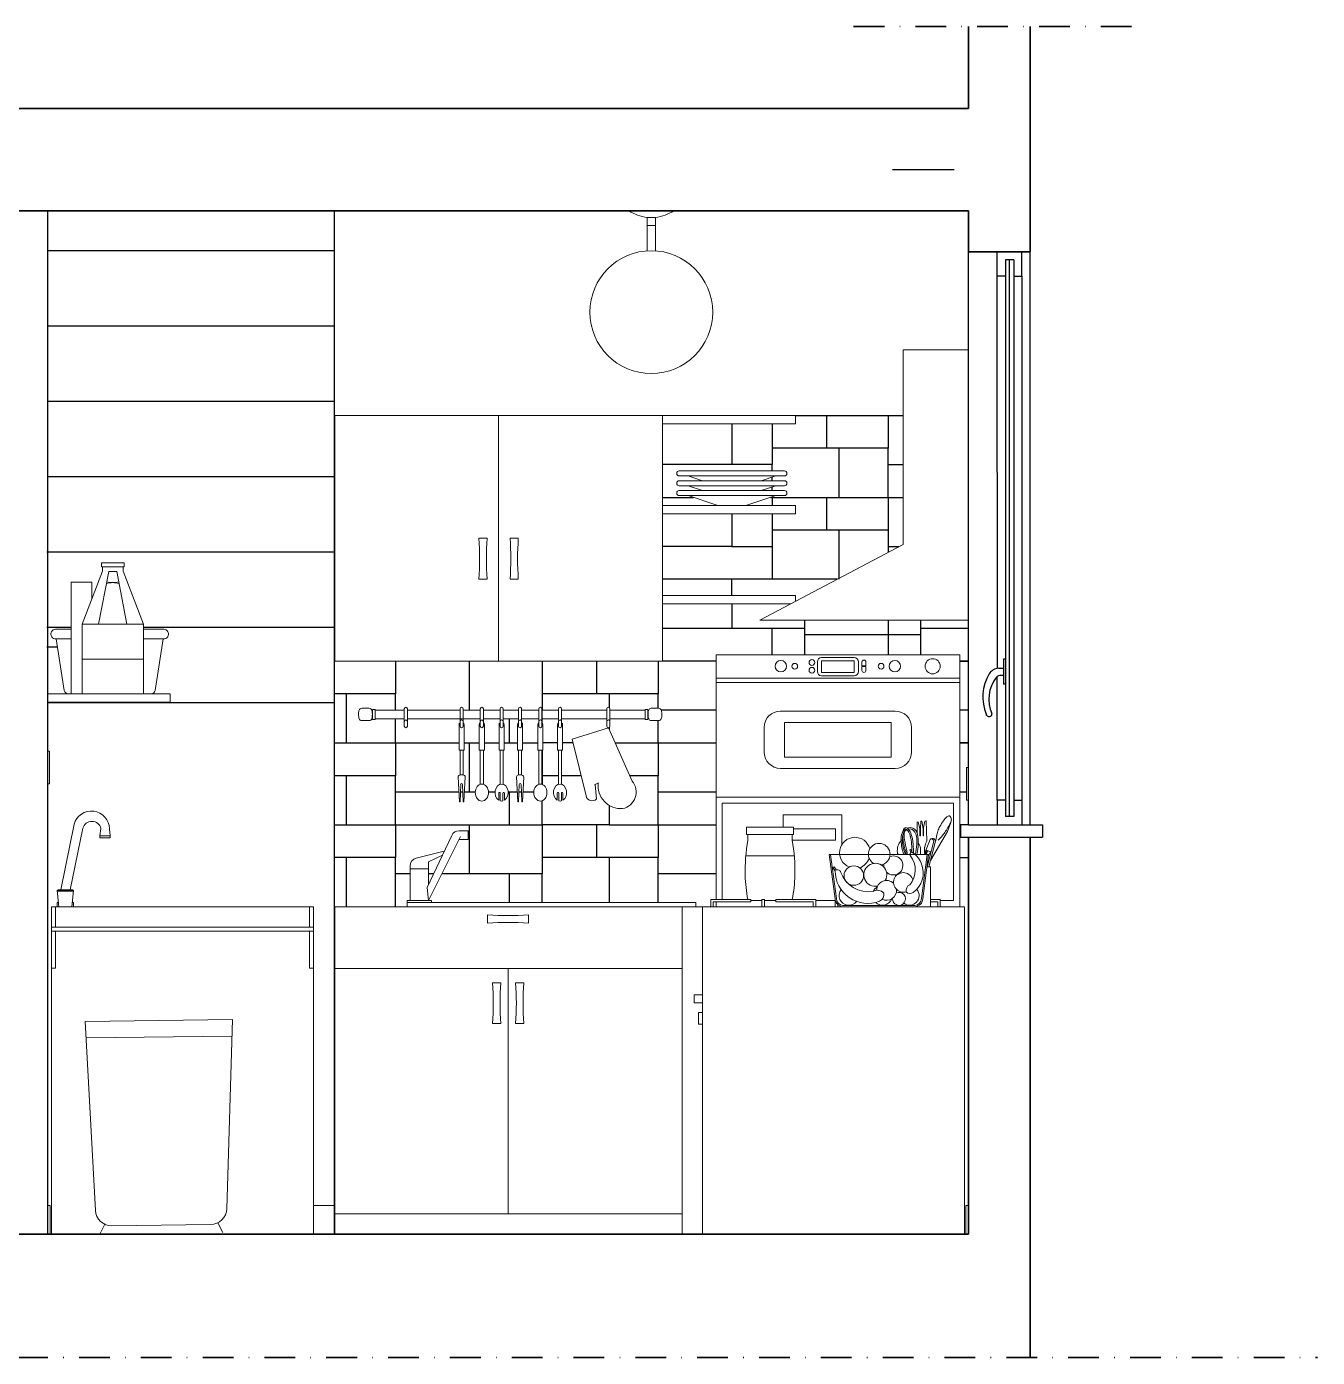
# Model space of a CAD drawing. Header units: millimetres. Extents: x -595 to 1676, y 24 to 912.
# Drawn here: x 580.5 to 895.7, y 587.3 to 912.4 of the extents above; entities that cross this region are included whole.
import ezdxf

# ---------------------------------------------------------------- set-up
doc = ezdxf.new("R2010")
doc.units = ezdxf.units.MM
doc.linetypes.add('DASHDOT', pattern=[1, 0.5, -0.25, 0, -0.25])
for name, color, linetype, lineweight in [('A-FLOR-LEVL', 3, 'Continuous', 35), ('A-FLOR-STRS', 1, 'Continuous', 25), ('A-FURN', 2, 'Continuous', 18), ('A-GLAZ-FULL', 4, 'Continuous', 25), ('A-WALL-FULL-EXT', 3, 'Continuous', 35), ('A-WALL-FULL-EXTR', 3, 'Continuous', 35), ('A-WALL-FULL-INTR', 1, 'Continuous', 25)]:
    doc.layers.add(name, color=color, linetype=linetype, lineweight=lineweight)
doc.layers.add('A-TEXT', color=6, linetype='Continuous')
doc.layers.add('QUOTE', color=5, linetype='Continuous')

msp = doc.modelspace()

# ---------------------------------------------------------------- linework, layer by layer
at = {"layer": 'A-FLOR-LEVL'}
for p, q in [((240.55, 892.42), (810.55, 892.42)), ((825.55, 892.42), (825.55, 857.42)), ((505.55, 867.42), (655.55, 867.42)), ((655.55, 867.42), (810.55, 867.42)), ((240.55, 617.42), (810.55, 617.42)), ((825.55, 612.42), (825.55, 587.32))]:
    msp.add_line(p, q, dxfattribs=at)
at = {"layer": 'A-FLOR-LEVL', "linetype": 'DASHDOT', "ltscale": 15}
msp.add_line((155.37, 587.32), (895.73, 587.32), dxfattribs=at)
at = {"layer": 'A-FLOR-STRS'}
for p, q in [((655.55, 857.62), (585.5, 857.62)), ((817.55, 851.42), (817.55, 857.42)), ((821.55, 855.42), (819.55, 855.42)), ((819.55, 855.42), (819.55, 851.42)), ((821.55, 855.42), (821.55, 851.42)), ((823.55, 851.42), (823.55, 857.42)), ((825.55, 717.42), (825.55, 857.42)), ((819.55, 851.42), (817.55, 851.42)), ((821.55, 851.42), (823.55, 851.42)), ((655.55, 839.22), (585.5, 839.22)), ((655.55, 820.82), (585.5, 820.82)), ((655.55, 802.42), (585.5, 802.42)), ((655.55, 784.02), (585.39, 784.02)), ((591.37, 765.62), (585.44, 765.62)), ((655.55, 765.62), (609.02, 765.62)), ((588.02, 760.82), (585.44, 760.82)), ((655.55, 747.22), (585.5, 747.22)), ((819.55, 723.42), (817.55, 723.42)), ((817.55, 723.42), (817.55, 717.42)), ((819.55, 723.42), (819.55, 719.42)), ((821.55, 723.42), (823.55, 723.42)), ((821.55, 723.42), (821.55, 719.42)), ((823.55, 723.42), (823.55, 717.42)), ((821.55, 719.42), (819.55, 719.42)), ((810.55, 717.42), (808.55, 717.42)), ((808.55, 717.42), (808.55, 714.42)), ((810.55, 717.42), (828.55, 717.42)), ((828.55, 717.42), (828.55, 714.42)), ((808.55, 714.42), (828.55, 714.42))]:
    msp.add_line(p, q, dxfattribs=at)
msp.add_lwpolyline([(810.55, 717.42), (810.55, 857.42)], dxfattribs=at)
at = {"layer": 'A-FURN'}
for p, q in [((732.05, 865.82), (732.05, 857.64)), ((732.05, 865.82), (734.05, 865.82)), ((734.05, 857.64), (734.05, 865.82)), ((732.05, 863.82), (734.05, 863.82)), ((810.55, 833.42), (794.53, 833.42)), ((794.53, 785.94), (794.53, 833.42)), ((655.75, 817.42), (655.75, 757.42)), ((655.75, 817.42), (735.75, 817.42)), ((695.75, 817.42), (695.75, 757.42)), ((735.75, 757.42), (735.75, 817.42)), ((735.75, 817.42), (768.23, 817.42)), ((768.23, 817.42), (768.23, 815.42)), ((735.75, 815.42), (768.23, 815.42)), ((765.57, 803.9), (739.86, 803.9)), ((762.56, 804.37), (762.56, 805.42)), ((739.86, 802.67), (765.57, 802.67)), ((765.57, 801.49), (739.86, 801.49)), ((739.86, 800.26), (765.57, 800.26)), ((765.57, 799.08), (739.86, 799.08)), ((739.86, 797.85), (765.57, 797.85)), ((735.75, 795.42), (768.23, 795.42)), ((735.75, 793.42), (768.23, 793.42)), ((768.23, 795.42), (768.23, 793.42)), ((690.94, 787.42), (692.94, 787.42)), ((700.56, 787.42), (698.56, 787.42)), ((759.55, 767.42), (794.53, 785.94)), ((598.72, 780.42), (598.72, 781.42)), ((598.72, 781.42), (604.02, 781.42)), ((599.02, 780.42), (598.72, 780.42)), ((599.02, 779.42), (599.02, 780.42)), ((599.02, 780.42), (604.02, 780.42)), ((604.02, 781.42), (604.32, 781.42)), ((604.02, 780.42), (604.02, 779.42)), ((604.32, 780.42), (604.02, 780.42)), ((604.32, 781.42), (604.32, 780.42)), ((594.02, 766.44), (599.02, 779.42)), ((600.52, 779.3), (598.06, 766.44)), ((602.52, 779.3), (600.52, 779.3)), ((602.52, 779.3), (604.97, 766.44)), ((609.02, 766.44), (604.02, 779.42)), ((692.94, 777.42), (690.94, 777.42)), ((698.56, 777.42), (700.56, 777.42)), ((591.37, 749.42), (591.37, 776.72)), ((591.37, 776.72), (596.37, 776.72)), ((596.37, 776.72), (596.37, 772.56)), ((768.23, 773.42), (735.75, 773.42)), ((735.75, 771.42), (767.1, 771.42)), ((768.23, 773.42), (768.23, 772.01)), ((810.55, 767.42), (759.55, 767.42)), ((587.55, 765.19), (591.37, 765.19)), ((594.02, 749.42), (594.02, 766.44)), ((594.02, 766.44), (609.02, 766.44)), ((609.02, 766.44), (609.02, 749.42)), ((609.02, 765.19), (613.96, 765.19)), ((587.7, 762.86), (589.67, 750.26)), ((587.7, 762.86), (591.37, 762.86)), ((609.02, 762.86), (613.81, 762.86)), ((613.81, 762.86), (611.84, 750.26)), ((594.02, 757.93), (609.02, 757.93)), ((808.36, 758.91), (748.86, 758.91)), ((748.86, 758.91), (748.86, 724.21)), ((782.61, 758.27), (774.61, 758.27)), ((808.36, 724.21), (808.36, 758.91)), ((655.75, 757.42), (735.75, 757.42)), ((773.61, 757.27), (773.61, 754.85)), ((774.61, 757.46), (782.61, 757.46)), ((774.61, 757.46), (774.61, 754.66)), ((774.61, 754.66), (782.61, 754.66)), ((782.61, 757.46), (782.61, 754.66)), ((783.61, 757.27), (783.61, 754.85)), ((784.47, 757.17), (784.47, 756.26)), ((784.47, 756.26), (785.47, 756.26)), ((784.47, 756.06), (784.47, 755.15)), ((784.47, 756.06), (785.47, 756.06)), ((785.47, 757.17), (785.47, 756.26)), ((785.47, 756.06), (785.47, 755.15)), ((748.86, 753.21), (808.36, 753.21)), ((748.86, 752.21), (808.36, 752.21)), ((782.61, 753.85), (774.61, 753.85)), ((615.55, 749.42), (585.55, 749.42)), ((585.55, 749.42), (585.55, 747.42)), ((615.55, 749.42), (615.55, 747.42)), ((585.55, 747.42), (615.55, 747.42)), ((662.31, 745.88), (664.15, 745.88)), ((664.78, 745.42), (664.97, 745.42)), ((672.69, 745.42), (665.61, 745.42)), ((672.69, 745.76), (672.69, 741.51)), ((673.46, 745.76), (673.46, 741.51)), ((686.33, 745.42), (673.46, 745.42)), ((686.33, 745.76), (686.33, 741.51)), ((687.1, 745.76), (687.1, 741.51)), ((691.28, 745.42), (687.1, 745.42)), ((691.28, 745.42), (687.1, 745.42)), ((687.73, 745.42), (687.1, 745.42)), ((691.28, 745.76), (691.28, 741.51)), ((692.05, 745.76), (692.05, 741.51)), ((696.09, 745.42), (692.05, 745.42)), ((696.09, 745.76), (696.09, 741.51)), ((696.86, 745.76), (696.86, 741.51)), ((700.61, 745.42), (696.86, 745.42)), ((700.61, 745.76), (700.61, 741.51)), ((701.38, 745.76), (701.38, 741.51)), ((705.56, 745.42), (701.38, 745.42)), ((705.56, 745.76), (705.56, 741.51)), ((706.33, 745.76), (706.33, 741.51)), ((710.37, 745.42), (706.33, 745.42)), ((710.37, 745.42), (708.2, 745.42)), ((710.37, 745.76), (710.37, 741.51)), ((711.14, 745.76), (711.14, 741.51)), ((722.18, 745.42), (711.14, 745.42)), ((722.18, 745.76), (722.18, 741.51)), ((722.94, 745.76), (722.94, 741.51)), ((731.56, 745.42), (722.94, 745.42)), ((732.2, 745.42), (732.39, 745.42)), ((732.39, 745.42), (732.2, 745.42)), ((734.86, 745.88), (733.02, 745.88)), ((792.61, 745.21), (764.61, 745.21)), ((662.31, 742.89), (664.15, 742.89)), ((664.78, 743.35), (664.97, 743.35)), ((672.64, 743.35), (665.61, 743.35)), ((687.73, 743.35), (673.46, 743.35)), ((687.73, 743.35), (679.93, 743.35)), ((686.09, 741.87), (686.09, 735.63)), ((691.28, 743.35), (687.1, 743.35)), ((691.28, 743.35), (687.1, 743.35)), ((687.34, 741.87), (687.34, 735.63)), ((691.04, 741.87), (691.04, 735.63)), ((696.09, 743.35), (692.05, 743.35)), ((692.29, 741.87), (692.29, 735.63)), ((695.85, 741.87), (695.85, 735.63)), ((700.61, 743.35), (696.86, 743.35)), ((697.1, 741.87), (697.1, 735.63)), ((700.37, 741.87), (700.37, 735.63)), ((705.56, 743.35), (701.38, 743.35)), ((701.62, 741.87), (701.62, 735.63)), ((705.32, 741.87), (705.32, 735.63)), ((710.37, 743.35), (706.33, 743.35)), ((706.57, 741.87), (706.57, 735.63)), ((710.37, 743.35), (708.2, 743.35)), ((710.14, 741.87), (710.14, 735.63)), ((722.18, 743.35), (711.14, 743.35)), ((711.38, 741.87), (711.38, 735.63)), ((731.56, 743.35), (722.94, 743.35)), ((732.2, 743.35), (732.39, 743.35)), ((732.39, 743.35), (732.2, 743.35)), ((734.86, 742.89), (733.02, 742.89)), ((765.61, 742.42), (765.61, 733.99)), ((765.61, 742.42), (791.61, 742.42)), ((791.61, 742.42), (791.61, 733.99)), ((722.56, 741.13), (713.73, 738.34)), ((713.73, 738.34), (717.13, 724.48)), ((728.37, 728.09), (722.56, 741.13)), ((760.61, 735.21), (760.61, 741.21)), ((796.61, 741.21), (796.61, 735.21)), ((585.55, 735.42), (586.05, 735.42)), ((586.05, 735.42), (586.05, 727.42)), ((687.34, 735.63), (686.09, 735.63)), ((686.33, 735.63), (686.33, 729.6)), ((687.1, 735.63), (687.1, 729.6)), ((692.29, 735.63), (691.04, 735.63)), ((691.28, 735.63), (691.28, 727.32)), ((692.05, 735.63), (692.05, 727.32)), ((697.1, 735.63), (695.85, 735.63)), ((696.09, 735.63), (696.09, 727.32)), ((696.86, 735.63), (696.86, 727.32)), ((701.62, 735.63), (700.37, 735.63)), ((700.61, 735.63), (700.61, 729.6)), ((701.38, 735.63), (701.38, 729.6)), ((706.57, 735.63), (705.32, 735.63)), ((705.56, 735.63), (705.56, 727.32)), ((706.33, 735.63), (706.33, 727.32)), ((711.38, 735.63), (710.14, 735.63)), ((710.37, 735.63), (710.37, 727.32)), ((711.14, 735.63), (711.14, 727.32)), ((765.61, 733.99), (791.61, 733.99)), ((685.84, 729.14), (686.16, 723)), ((687.59, 729.14), (687.27, 723)), ((700.12, 729.14), (700.44, 723)), ((701.87, 729.14), (701.56, 723)), ((792.61, 731.21), (764.61, 731.21)), ((810.05, 723.42), (810.05, 731.42)), ((810.05, 731.42), (810.55, 731.42)), ((585.55, 727.42), (586.05, 727.42)), ((686.49, 727.29), (686.32, 723)), ((686.94, 727.29), (687.11, 723)), ((695.79, 725.16), (695.79, 723.42)), ((696.15, 725.16), (696.15, 723.27)), ((696.8, 725.16), (696.8, 723.27)), ((697.16, 725.16), (697.16, 723.42)), ((700.77, 727.29), (700.6, 723)), ((701.23, 727.29), (701.39, 723)), ((710.07, 725.16), (710.07, 723.42)), ((710.44, 725.16), (710.44, 723.27)), ((711.08, 725.16), (711.08, 723.27)), ((711.44, 725.16), (711.44, 723.42)), ((720.14, 727.72), (719.16, 727.19)), ((719.31, 727.27), (719.62, 723.72)), ((686.16, 723), (686.32, 723)), ((687.27, 723), (687.11, 723)), ((700.44, 723), (700.6, 723)), ((701.56, 723), (701.39, 723)), ((748.86, 699.21), (748.86, 724.21)), ((748.86, 724.21), (808.36, 724.21)), ((750.36, 699.21), (750.36, 722.71)), ((750.36, 722.71), (806.86, 722.71)), ((806.86, 722.71), (806.86, 698.92)), ((808.36, 724.21), (808.36, 697.42)), ((810.05, 723.42), (810.55, 723.42)), ((765.28, 716.88), (765.28, 719.88)), ((765.28, 719.88), (779.57, 719.88)), ((779.57, 719.88), (779.57, 712.58)), ((588.84, 701.56), (592.05, 717.55)), ((594.2, 716.61), (591.13, 701.56)), ((598.63, 716.55), (598.35, 714.72)), ((600.68, 716.41), (600.88, 714.72)), ((688.18, 715.98), (686.1, 715.98)), ((688.28, 713.86), (688.28, 715.88)), ((756.3, 716.88), (767.8, 716.88)), ((756.3, 715.09), (756.3, 716.88)), ((767.8, 716.88), (767.8, 715.09)), ((778.04, 716.44), (767.8, 716.44)), ((778.04, 716.44), (778.04, 713.68)), ((797.94, 718.17), (797.94, 715.45)), ((798.64, 716.46), (798.22, 718.17)), ((798.64, 714.72), (798.64, 716.46)), ((798.9, 718.32), (798.79, 716.41)), ((798.79, 716.41), (798.79, 714.72)), ((799.11, 718.32), (798.9, 718.32)), ((799.41, 716.46), (799.11, 718.32)), ((799.41, 714.75), (799.41, 716.46)), ((799.85, 718.32), (799.55, 716.77)), ((799.55, 716.77), (799.55, 714.75)), ((800.14, 718.37), (799.85, 718.32)), ((800.35, 713.47), (800.14, 718.37)), ((801.23, 708.67), (805.36, 715.78)), ((805.36, 715.78), (806.18, 717.95)), ((598.35, 714.72), (600.88, 714.72)), ((598.35, 714.72), (598.35, 714.22)), ((600.88, 714.22), (598.35, 714.22)), ((600.88, 714.72), (600.88, 714.22)), ((678.63, 698.92), (686.47, 714.59)), ((684.29, 714.83), (682.02, 710.01)), ((686.11, 713.86), (688.28, 713.86)), ((756.3, 715.09), (767.8, 715.09)), ((756.66, 713.64), (756.66, 715.09)), ((767.44, 713.64), (767.44, 715.09)), ((778.04, 713.68), (767.44, 713.68)), ((798.79, 714.72), (798.64, 714.72)), ((799.55, 714.75), (799.41, 714.75)), ((801.15, 713.85), (799.67, 710.21)), ((799.8, 710.58), (799.81, 711.99)), ((800.46, 707.12), (802.07, 713.4)), ((800.83, 707.12), (802.45, 713.46)), ((675.64, 709.3), (682.49, 711.01)), ((682.02, 710.01), (678.3, 702.1)), ((678.63, 708.41), (682.02, 710.01)), ((756.12, 709.84), (767.97, 709.84)), ((776.5, 710.21), (800.77, 710.21)), ((777.93, 699.37), (776.5, 710.21)), ((778.26, 699.41), (776.84, 710.21)), ((796.47, 711.39), (796.21, 711.3)), ((796.21, 711.3), (796.44, 710.64)), ((796.7, 710.74), (796.47, 711.39)), ((798.79, 711.26), (798.79, 710.21)), ((799.01, 699.41), (800.44, 710.21)), ((799.34, 699.37), (800.77, 710.21)), ((800.36, 711.2), (799.94, 710.21)), ((800.2, 710.21), (800.54, 710.99)), ((801.16, 710.85), (800.36, 711.2)), ((800.72, 709.82), (801.21, 710.82)), ((801.21, 710.82), (801.16, 710.85)), ((674.14, 702.92), (674.14, 707.36)), ((674.14, 706.71), (678.05, 706.71)), ((678.63, 706.71), (678.05, 706.71)), ((678.63, 706.71), (678.63, 708.41)), ((678.63, 702.81), (678.63, 706.71)), ((777.37, 706.94), (777.67, 707.16)), ((777.94, 706.2), (777.37, 706.94)), ((777.67, 707.16), (778.23, 706.43)), ((800.36, 707.12), (801.22, 707.12)), ((800.43, 707.6), (800.74, 708.29)), ((801.22, 707.12), (801.22, 697.42)), ((674.14, 698.92), (674.14, 702.92)), ((587.92, 701.36), (588.18, 701.56)), ((591.92, 701.36), (587.92, 701.36)), ((588.31, 697.42), (587.92, 701.36)), ((587.94, 701.23), (591.91, 701.23)), ((591.66, 701.56), (588.18, 701.56)), ((589.33, 701.56), (589.29, 701.36)), ((590.52, 701.56), (590.56, 701.36)), ((591.54, 697.42), (591.92, 701.36)), ((591.92, 701.36), (591.66, 701.56)), ((678.3, 702.1), (678.63, 698.92)), ((747.55, 697.42), (747.55, 699.21)), ((747.55, 699.21), (757.33, 699.21)), ((757.33, 698.61), (757.33, 699.21)), ((760.67, 699.21), (760.08, 699.21)), ((760.08, 699.21), (760.08, 697.42)), ((760.67, 699.21), (760.67, 697.42)), ((773.2, 699.21), (763.42, 699.21)), ((763.42, 698.61), (763.42, 699.21)), ((773.2, 697.42), (773.2, 699.21)), ((777.98, 697.42), (777.98, 698.98)), ((803.63, 699.21), (801.22, 699.21)), ((803.63, 697.42), (803.63, 699.21)), ((650.55, 697.42), (586.55, 697.42)), ((586.55, 697.42), (586.55, 692.42)), ((587.55, 697.42), (587.55, 692.42)), ((587.92, 697.42), (587.92, 698.42)), ((587.92, 698.42), (588.21, 698.42)), ((591.64, 698.42), (591.92, 698.42)), ((591.92, 698.42), (591.92, 697.42)), ((649.55, 697.42), (649.55, 692.42)), ((650.55, 697.42), (650.55, 617.42)), ((655.75, 697.42), (699.55, 697.42)), ((655.75, 697.42), (655.75, 617.42)), ((673.45, 698.42), (673.45, 698.92)), ((673.45, 698.92), (679.33, 698.92)), ((743.92, 698.42), (673.45, 698.42)), ((673.45, 698.42), (673.45, 697.42)), ((673.45, 697.42), (743.92, 697.42)), ((679.33, 698.92), (678.63, 698.92)), ((679.33, 698.92), (679.33, 698.42)), ((740.55, 697.42), (740.55, 617.42)), ((743.92, 697.42), (743.92, 698.42)), ((745.55, 697.42), (743.92, 697.42)), ((745.55, 697.42), (745.55, 617.42)), ((745.55, 697.42), (748.05, 697.42)), ((747.55, 697.42), (803.55, 697.42)), ((748.15, 697.42), (748.15, 698.61)), ((748.15, 698.61), (757.33, 698.61)), ((748.39, 697.42), (754.24, 697.42)), ((748.86, 698.53), (748.86, 697.42)), ((757.33, 698.92), (760.08, 698.92)), ((760.67, 698.92), (763.42, 698.92)), ((772.61, 698.61), (763.42, 698.61)), ((772.61, 697.42), (772.61, 698.61)), ((773.2, 698.92), (777.98, 698.92)), ((778.57, 697.42), (778.57, 697.94)), ((779.87, 697.75), (797.41, 697.75)), ((803.03, 698.61), (801.22, 698.61)), ((803.03, 697.42), (803.03, 698.61)), ((803.63, 698.92), (806.86, 698.92)), ((803.63, 697.42), (809.55, 697.42)), ((809.55, 697.42), (809.55, 617.42)), ((693.05, 695.42), (693.05, 693.42)), ((703.05, 693.42), (703.05, 695.42)), ((650.55, 692.42), (586.55, 692.42)), ((586.55, 692.42), (586.55, 691.42)), ((650.55, 691.42), (586.55, 691.42)), ((586.55, 691.42), (586.55, 617.42)), ((587.55, 691.42), (587.55, 682.42)), ((649.55, 691.42), (649.55, 682.42)), ((587.55, 682.42), (586.55, 682.42)), ((649.55, 682.42), (650.55, 682.42)), ((655.55, 682.32), (740.55, 682.32)), ((698.05, 622.42), (698.05, 682.32)), ((696.29, 678.86), (694.29, 678.86)), ((701.91, 678.86), (699.91, 678.86)), ((743.55, 675.92), (743.55, 673.92)), ((745.54, 675.92), (743.55, 675.92)), ((743.55, 673.92), (745.55, 673.92)), ((594.73, 669.38), (630.73, 669.83)), ((629.36, 623.64), (630.73, 669.83)), ((745.55, 671.54), (744.55, 671.54)), ((744.55, 671.54), (744.55, 668.69)), ((597.27, 623.23), (594.73, 669.38)), ((694.22, 668.86), (696.29, 668.86)), ((699.91, 668.86), (701.91, 668.86)), ((744.55, 668.69), (745.55, 668.69)), ((594.95, 665.38), (630.61, 665.83)), ((585.55, 624.42), (586.25, 624.42)), ((586.25, 624.42), (586.25, 617.42)), ((650.55, 624.42), (655.55, 624.42)), ((810.55, 624.42), (809.85, 624.42)), ((809.85, 624.42), (809.85, 617.42)), ((655.75, 622.42), (740.55, 622.42)), ((598.39, 617.42), (599.55, 619.84)), ((601.32, 619.45), (625.42, 619.76)), ((627.17, 620.19), (628.39, 617.8))]:
    msp.add_line(p, q, dxfattribs=at)
for points in [[(745.55, 801.49), (742.01, 802.67)], [(745.55, 799.08), (742.01, 800.26)], [(763.42, 802.67), (759.88, 801.49)], [(763.42, 800.26), (759.88, 799.08)], [(763.42, 797.85), (756.12, 795.42), (749.31, 795.42), (742.01, 797.85)]]:
    msp.add_lwpolyline(points, dxfattribs=at)
for points in [[(662.31, 745.88, 0.317794), (661.69, 745.44, 0.049113), (661.6, 745.08, 0.029902), (661.55, 744.48, 0.035992), (661.58, 743.75, 0.058559), (661.69, 743.32, 0.314011), (662.31, 742.89, 0.314011)], [(664.15, 745.88, -0.317794), (664.77, 745.44, -0.049113), (664.86, 745.08, -0.029902), (664.91, 744.48, -0.035992), (664.87, 743.75, -0.058559), (664.77, 743.32, -0.314011), (664.15, 742.89, -0.314011)], [(733.02, 745.88, 0.317794), (732.4, 745.44, 0.049113), (732.31, 745.08, 0.029902), (732.26, 744.48, 0.035992), (732.29, 743.75, 0.058559), (732.4, 743.32, 0.314011), (733.02, 742.89, 0.314011)], [(734.86, 745.88, -0.317794), (735.48, 745.44, -0.049113), (735.57, 745.08, -0.029902), (735.62, 744.48, -0.035992), (735.58, 743.75, -0.058559), (735.48, 743.32, -0.314011), (734.86, 742.89, -0.314011)]]:
    msp.add_lwpolyline(points, format="xyb", dxfattribs=at)
for points in [[(665.02, 745.61), (665.56, 745.61, -0.414214), (665.61, 745.55), (665.61, 743.21, -0.414214), (665.56, 743.16), (665.02, 743.16, -0.414214), (664.97, 743.21), (664.97, 745.55, -0.414214)], [(732.14, 745.61), (731.61, 745.61, 0.414214), (731.56, 745.55), (731.56, 743.21, 0.414214), (731.61, 743.16), (732.14, 743.16, 0.414214), (732.2, 743.21), (732.2, 745.55, 0.414214)]]:
    msp.add_lwpolyline(points, format="xyb", close=True, dxfattribs=at)
for centre, radius in [((733.05, 842.67), 15), ((764.69, 756.16), 1.4), ((772.27, 757.07), 0.7), ((792.54, 756.16), 1.4), ((801.76, 756.16), 1.85), ((768.07, 756.16), 0.7), ((772.27, 755.19), 0.7), ((789.16, 756.16), 0.7), ((782.51, 705.02), 2.38)]:
    msp.add_circle(centre, radius, dxfattribs=at)
for centre, radius, start, end in [((733.05, 875.77), 10, 236.6331, 264.2894), ((733.05, 875.77), 10, 275.7106, 303.3669), ((739.86, 803.28), 0.615, 90, 270), ((765.57, 803.28), 0.615, 270, 90), ((739.86, 800.87), 0.615, 90, 270), ((765.57, 800.87), 0.615, 270, 90), ((739.86, 798.46), 0.615, 90, 270), ((765.57, 798.46), 0.615, 270, 90), ((619.53, 782.42), 71.58, 355.9948, 4.0052), ((764.35, 782.42), 71.58, 175.9948, 184.0052), ((627.15, 782.42), 71.58, 355.9948, 4.0052), ((771.97, 782.42), 71.58, 175.9948, 184.0052), ((601.52, 771.56), 5.03, 71.913, 108.087), ((601.52, 781.63), 5.03, 252.9816, 287.0184), ((587.55, 764.02), 1.17, 90, 277.0392), ((613.96, 764.02), 1.17, 262.9608, 90), ((774.61, 757.27), 1, 90, 180), ((782.61, 757.27), 1, 0, 90), ((784.97, 757.17), 0.5, 0, 180), ((774.61, 754.85), 1, 180, 270), ((782.61, 754.85), 1, 270, 0), ((784.97, 755.15), 0.5, 180, 0), ((590.66, 750.42), 1, 188.9107, 270), ((610.85, 750.42), 1, 270, 351.0893), ((673.08, 745.76), 0.384, 0, 180), ((686.71, 745.76), 0.384, 0, 180), ((691.66, 745.76), 0.384, 0, 180), ((696.48, 745.76), 0.384, 0, 180), ((701, 745.76), 0.384, 0, 180), ((705.95, 745.76), 0.384, 0, 180), ((710.76, 745.76), 0.384, 0, 180), ((722.56, 745.76), 0.384, 0, 180), ((764.61, 741.21), 4, 90, 180), ((792.61, 741.21), 4, 0, 90), ((673.08, 742.67), 0.384, 0, 180), ((673.08, 741.51), 0.384, 180, 0), ((686.71, 741.87), 0.623, 128.0504, 180), ((686.71, 742.67), 0.384, 0, 180), ((686.71, 741.51), 0.384, 180, 0), ((686.71, 741.87), 0.623, 0, 51.9496), ((691.66, 741.87), 0.623, 128.0504, 180), ((691.66, 742.67), 0.384, 0, 180), ((691.66, 741.51), 0.384, 180, 0), ((691.66, 741.87), 0.623, 0, 51.9496), ((696.48, 741.87), 0.623, 128.0504, 180), ((696.48, 742.67), 0.384, 0, 180), ((696.48, 741.51), 0.384, 180, 0), ((696.48, 741.87), 0.623, 0, 51.9496), ((701, 741.87), 0.623, 128.0504, 180), ((701, 742.67), 0.384, 0, 180), ((701, 741.51), 0.384, 180, 0), ((701, 741.87), 0.623, 0, 51.9496), ((705.95, 741.87), 0.623, 128.0504, 180), ((705.95, 742.67), 0.384, 0, 180), ((705.95, 741.51), 0.384, 180, 0), ((705.95, 741.87), 0.623, 0, 51.9496), ((710.76, 741.87), 0.623, 128.0504, 180), ((710.76, 742.67), 0.384, 0, 180), ((710.76, 741.51), 0.384, 180, 0), ((710.76, 741.87), 0.623, 0, 51.9496), ((722.56, 742.67), 0.384, 0, 180), ((722.56, 741.51), 0.384, 180, 0), ((764.61, 735.21), 4, 180, 270), ((792.61, 735.21), 4, 270, 0), ((686.21, 729.14), 0.373, 121.7147, 180), ((687.22, 729.14), 0.373, 0, 58.2853), ((700.5, 729.14), 0.373, 121.7147, 180), ((701.5, 729.14), 0.373, 0, 58.2853), ((686.71, 727.29), 0.229, 0, 180), ((695.97, 725.16), 0.182, 0, 180), ((696.98, 725.16), 0.182, 0, 180), ((701, 727.29), 0.229, 0, 180), ((710.25, 725.16), 0.182, 0, 180), ((711.26, 725.16), 0.182, 0, 180), ((725.64, 726.98), 5.61, 173.2453, 273.976), ((725.22, 725.43), 4.13, 281.3457, 40.2149), ((718.57, 724.77), 1.48, 191.4751, 314.836), ((596.29, 716.4), 4.39, 0.1959, 164.7755), ((596.41, 715.97), 2.3, 14.6699, 163.8465), ((686.1, 713.98), 2, 90, 154.8067), ((688.18, 715.88), 0.1, 0, 90), ((796.1, 714.65), 1.95, 117.0182, 171.5089), ((798.87, 713.79), 4.52, 159.0637, 178.8467), ((795.48, 715.86), 0.959, 118.5555, 184.2013), ((796.48, 714.33), 2.13, 118.8271, 149.5718), ((799.05, 714.85), 4.28, 168.5036, 195.0308), ((795.22, 716.15), 0.585, 39.0171, 109.8916), ((793.61, 714.17), 2.74, 9.1977, 55.7903), ((796.21, 715.31), 1.45, 61.8865, 116.0473), ((793.87, 714.5), 2.71, 21.2262, 48.2533), ((796.18, 715.1), 1.33, 24.4671, 105.7468), ((788.75, 712.43), 8.23, 1.3386, 21.7539), ((796.01, 714.73), 2.06, 11.9553, 64.5424), ((793.19, 713.47), 4.74, 350.1591, 27.4292), ((794.94, 706.28), 38.98, 169.116, 181.7577), ((729.15, 706.28), 38.98, 358.2423, 10.884), ((782.78, 710.61), 3.76, 14.6206, 248.2602), ((788.71, 710.24), 2.65, 280.0378, 238.4854), ((797.07, 711.07), 3.94, 140.5598, 186.1905), ((797.47, 713.88), 3.45, 162.166, 185.1425), ((807.1, 714.35), 13.09, 183.4299, 198.4547), ((803.47, 713.97), 9.12, 180.5672, 199.7946), ((800.26, 714.68), 5.8, 178.8438, 191.3101), ((819.67, 717.91), 25.48, 189.8707, 195.9602), ((3123.42, 1182.25), 2375.18, 191.37637, 191.43974), ((780.51, 711.12), 16.18, 358.7944, 12.4482), ((775.48, 710.46), 21.61, 0.0177, 5.7272), ((750.67, 716.56), 47.35, 352.2925, 355.2724), ((757.93, 716.75), 40.53, 350.7166, 354.2706), ((788.19, 712.98), 10.07, 358.4061, 12.4937), ((796.13, 711.38), 2.66, 357.5237, 36.6821), ((805.66, 710.69), 5.99, 152.4124, 167.4838), ((801.5, 713.42), 0.562, 359.1757, 128.6132), ((801.69, 713.34), 0.753, 8.0849, 134.6055), ((676.14, 707.36), 2, 104.3459, 180), ((781.78, 711.26), 4.93, 297.0065, 335.5295), ((792.16, 707.49), 2.33, 224.3297, 109.9977), ((813.1, 715.73), 20.59, 194.3039, 195.5531), ((816.13, 719.12), 24.48, 200.2475, 201.333), ((815.51, 715.45), 21.13, 192.4827, 194.3565), ((815.05, 714.32), 20.16, 189.7455, 191.7629), ((817.35, 714.84), 22.22, 189.5138, 192.0256), ((792.06, 706.39), 5.46, 318.838, 38.7358), ((796.86, 710.15), 0.643, 130.1423, 223.4003), ((793.48, 705.7), 5.98, 306.3361, 57.4164), ((785.91, 706.2), 7.97, 180, 291.0803), ((778.49, 705.61), 0.856, 14.0161, 107.2741), ((786.15, 708.3), 7.27, 198.6806, 278.5784), ((787.76, 705.21), 2.81, 330.1183, 281.605), ((792.16, 707.49), 2.33, 171.0034, 190.404), ((794.94, 706.28), 38.98, 181.7577, 190.4505), ((729.15, 706.28), 38.98, 349.5495, 358.2423), ((789.5, 700.21), 2.43, 120.978, 158.4042), ((790.51, 701.4), 2.43, 45.4588, 180.0171), ((796.83, 701.4), 1.55, 115.3973, 195.0087), ((779.92, 699.41), 1.99, 180, 267.8159), ((779.92, 699.41), 1.66, 180, 267.8159), ((781.27, 700.1), 2.33, 141.6121, 324.0027), ((788.33, 699.36), 2.06, 42.4077, 122.019), ((789.5, 700.21), 2.43, 225.7259, 338.4999), ((788.05, 700.45), 1.82, 293.2053, 9.4636), ((790.51, 701.4), 2.43, 243.1703, 5.8323), ((796.26, 702.01), 1.37, 227.9527, 304.2111), ((797.35, 699.41), 1.66, 272.1841, 0), ((797.35, 699.41), 1.99, 272.1841, 0), ((698.05, 766.83), 71.58, 265.9948, 274.0052), ((698.05, 622.01), 71.58, 85.9948, 94.0052), ((622.88, 673.86), 71.58, 355.9948, 4.0052), ((767.7, 673.86), 71.58, 175.9948, 184.0052), ((628.5, 673.86), 71.58, 355.9948, 4.0052), ((773.32, 673.86), 71.58, 175.9948, 184.0052), ((601.27, 623.45), 4, 183.1462, 270.7243), ((625.36, 623.76), 4, 270.7243, 358.3025)]:
    msp.add_arc(centre, radius, start, end, dxfattribs=at)
at = {"layer": 'A-FURN', "ltscale": 0.8}
for centre, radius, start, end in [((794.59, 703.36), 2.38, 12.8288, 287.6598), ((793.53, 699.34), 1.59, 176.4935, 114.7932), ((796.13, 700.14), 2.33, 156.8433, 161.5501), ((796.13, 700.14), 2.33, 232.7581, 40.732)]:
    msp.add_arc(centre, radius, start, end, dxfattribs=at)
at = {"layer": 'A-FURN', "extrusion": (0, 0, -1)}
for centre, start_param, end_param in [((686.71, 727.58), -0.447509, 0.447509), ((701, 727.58), -0.447509, 0.447509), ((696.48, 725.3), 3.581032, 8.985339), ((710.76, 725.3), 3.581032, 8.985339), ((696.48, 725.3), 2.940116, 3.343069), ((710.76, 725.3), 2.940116, 3.343069)]:
    msp.add_ellipse(centre, major_axis=(0, 2.08), ratio=0.776717, start_param=start_param, end_param=end_param, dxfattribs=at)
for centre in [(691.66, 725.3), (705.95, 725.3)]:
    msp.add_ellipse(centre, major_axis=(0, -2.08), ratio=0.776717, dxfattribs=at)
at = {"layer": 'A-FURN', "start_tangent": (0.928589, 0.37111)}
msp.add_spline([(803.07, 713.64), (804.16, 714.78), (805.65, 717.04), (806.21, 719.22), (805.86, 719.6), (805.24, 719.39), (804.42, 718.4), (803.51, 717.01), (803.04, 715.87), (802.48, 713.37)], degree=3, dxfattribs=at)
at = {"layer": 'A-GLAZ-FULL'}
for p, q in [((820.55, 719.42), (820.55, 855.42)), ((817.56, 755.63), (817.55, 851.42)), ((819.55, 851.42), (819.55, 723.42)), ((821.55, 851.42), (821.55, 723.42)), ((823.55, 851.42), (823.55, 723.42)), ((819.55, 757.92), (819.05, 757.92)), ((819.05, 757.92), (819.05, 751.77)), ((817.91, 755.67), (819.05, 755.67)), ((817.55, 723.42), (817.55, 753.66)), ((819.05, 753.92), (818.56, 753.92)), ((819.55, 751.77), (819.05, 751.77))]:
    msp.add_line(p, q, dxfattribs=at)
for centre, radius, start, end in [((825.56, 748.58), 11.54, 150.3354, 201.0876), ((818.06, 752.66), 3.01, 92.9452, 147.1343), ((824.27, 748.15), 8.78, 142.9753, 204.0032), ((818.47, 752.13), 1.78, 87.2793, 132.9276), ((815.86, 744.46), 0.4, 324.1255, 16.6688), ((815.54, 744.69), 0.796, 199.6314, 324.1255)]:
    msp.add_arc(centre, radius, start, end, dxfattribs=at)
at = {"layer": 'A-TEXT'}
for p, q in [((807.02, 877.42), (791.92, 877.42)), ((768.23, 817.42), (794.6, 817.42)), ((775.88, 809.42), (775.88, 817.42)), ((790.88, 817.42), (790.88, 809.42)), ((752.72, 815.42), (752.72, 805.42)), ((762.56, 815.42), (762.56, 805.42)), ((775.88, 809.42), (762.56, 809.42)), ((790.88, 809.42), (775.88, 809.42)), ((778.88, 809.42), (778.88, 797.42)), ((790.88, 805.42), (790.88, 809.42)), ((752.72, 805.42), (735.75, 805.42)), ((762.56, 805.42), (752.72, 805.42)), ((762.56, 803.9), (762.56, 805.42)), ((762.56, 803.9), (762.56, 805.42)), ((790.88, 797.42), (790.88, 805.42)), ((790.88, 805.42), (794.53, 805.42)), ((762.56, 801.49), (762.56, 802.38)), ((762.56, 799.08), (762.56, 799.97)), ((735.75, 797.42), (743.31, 797.42)), ((762.12, 797.42), (794.53, 797.42)), ((762.56, 797.42), (762.56, 795.42)), ((775.88, 789.42), (775.88, 797.42)), ((790.88, 797.42), (790.88, 784.01)), ((752.72, 793.42), (752.72, 785.42)), ((762.56, 793.42), (762.56, 777.42)), ((775.88, 789.42), (762.56, 789.42)), ((790.88, 789.42), (775.88, 789.42)), ((778.88, 789.42), (778.88, 777.42)), ((752.72, 785.42), (735.75, 785.42)), ((752.72, 785.42), (762.56, 785.42)), ((790.88, 785.42), (793.53, 785.42)), ((778.43, 777.42), (735.75, 777.42)), ((752.72, 773.42), (752.72, 777.42)), ((752.72, 771.42), (752.72, 765.42)), ((770.56, 765.42), (770.56, 767.42)), ((790.88, 767.42), (790.88, 758.91)), ((798.88, 765.42), (798.88, 767.42)), ((770.56, 765.42), (735.75, 765.42)), ((762.56, 758.91), (762.56, 765.42)), ((770.56, 758.91), (770.56, 765.42)), ((810.55, 765.42), (798.88, 765.42)), ((798.88, 758.91), (798.88, 765.42)), ((770.56, 763.9), (798.88, 763.9)), ((670.55, 757.42), (670.55, 749.42)), ((688.55, 757.42), (688.55, 745.42)), ((706.39, 757.42), (706.39, 745.42)), ((719.72, 749.42), (719.72, 757.42)), ((734.72, 757.42), (734.72, 749.42)), ((748.86, 757.42), (735.75, 757.42)), ((808.36, 757.42), (810.55, 757.42)), ((810.55, 757.42), (808.36, 757.42)), ((670.55, 749.42), (655.55, 749.42)), ((658.55, 749.42), (658.55, 737.42)), ((670.55, 745.42), (670.55, 749.42)), ((719.72, 749.42), (706.39, 749.42)), ((734.72, 749.42), (719.72, 749.42)), ((722.72, 749.42), (722.72, 746.11)), ((734.72, 745.88), (734.72, 749.42)), ((706.39, 742.3), (706.39, 745.42)), ((748.86, 745.42), (735.49, 745.42)), ((810.55, 745.42), (808.36, 745.42)), ((670.55, 737.42), (670.55, 743.35)), ((698.39, 737.42), (698.39, 743.35)), ((734.72, 737.42), (734.72, 742.89)), ((722.72, 741.16), (722.72, 740.78)), ((655.55, 737.42), (670.55, 737.42)), ((670.55, 737.42), (686.09, 737.42)), ((670.55, 737.42), (670.55, 729.42)), ((687.34, 737.42), (691.04, 737.42)), ((688.55, 737.42), (688.55, 725.42)), ((692.29, 737.42), (695.85, 737.42)), ((697.1, 737.42), (700.37, 737.42)), ((701.62, 737.42), (705.32, 737.42)), ((706.39, 735.63), (706.39, 727.29)), ((710.14, 737.42), (706.57, 737.42)), ((713.96, 737.42), (711.38, 737.42)), ((724.21, 737.42), (734.72, 737.42)), ((734.72, 737.42), (748.86, 737.42)), ((734.72, 737.42), (734.72, 729.42)), ((808.36, 737.42), (810.55, 737.42)), ((810.55, 737.42), (808.36, 737.42)), ((670.55, 729.42), (655.55, 729.42)), ((658.55, 729.42), (658.55, 717.42)), ((670.55, 725.42), (670.55, 729.42)), ((710.37, 729.42), (706.39, 729.42)), ((715.92, 729.42), (711.14, 729.42)), ((734.72, 729.42), (727.78, 729.42)), ((734.72, 725.42), (734.72, 729.42)), ((670.55, 717.42), (670.55, 725.42)), ((686.03, 725.42), (670.55, 725.42)), ((687.02, 725.42), (686.41, 725.42)), ((688.55, 725.42), (687.4, 725.42)), ((690.05, 725.42), (688.55, 725.42)), ((694.87, 725.42), (693.27, 725.42)), ((700.31, 725.42), (698.09, 725.42)), ((698.39, 717.42), (698.39, 725.42)), ((701.3, 725.42), (700.69, 725.42)), ((704.34, 725.42), (701.68, 725.42)), ((748.86, 725.42), (734.72, 725.42)), ((734.72, 717.42), (734.72, 725.42)), ((810.05, 725.42), (808.36, 725.42)), ((706.39, 717.42), (706.39, 723.31)), ((722.72, 722.24), (722.72, 717.42)), ((655.55, 717.42), (670.55, 717.42)), ((670.55, 717.42), (700.55, 717.42)), ((670.55, 717.42), (670.55, 709.42)), ((688.55, 717.42), (688.55, 705.42)), ((700.55, 717.42), (706.39, 717.42)), ((722.72, 717.42), (706.39, 717.42)), ((706.39, 717.42), (706.39, 705.42)), ((719.72, 709.42), (719.72, 717.42)), ((722.72, 717.42), (734.72, 717.42)), ((734.72, 717.42), (748.86, 717.42)), ((734.72, 717.42), (734.72, 709.42)), ((808.36, 717.42), (808.55, 717.42)), ((670.55, 709.42), (655.55, 709.42)), ((658.55, 709.42), (658.55, 697.42)), ((670.55, 705.42), (670.55, 709.42)), ((719.72, 709.42), (706.39, 709.42)), ((734.72, 709.42), (719.72, 709.42)), ((722.72, 709.42), (722.72, 698.42)), ((734.72, 705.42), (734.72, 709.42)), ((808.36, 709.42), (810.55, 709.42)), ((670.55, 697.42), (670.55, 705.42)), ((674.14, 705.42), (670.55, 705.42)), ((679.86, 705.42), (678.63, 705.42)), ((688.55, 705.42), (681.88, 705.42)), ((700.55, 705.42), (688.55, 705.42)), ((698.39, 698.42), (698.39, 705.42)), ((706.39, 705.42), (700.55, 705.42)), ((706.39, 698.42), (706.39, 705.42)), ((748.86, 705.42), (734.72, 705.42)), ((734.72, 698.42), (734.72, 705.42))]:
    msp.add_line(p, q, dxfattribs=at)
at = {"layer": 'A-WALL-FULL-EXT'}
msp.add_line((810.55, 867.42), (810.55, 857.42), dxfattribs=at)
at = {"layer": 'A-WALL-FULL-EXTR', "linetype": 'DASHDOT', "ltscale": 15}
msp.add_line((782.46, 912.42), (851.66, 912.42), dxfattribs=at)
at = {"layer": 'A-WALL-FULL-EXTR'}
for p, q in [((810.55, 892.42), (810.55, 912.42)), ((825.55, 892.42), (825.55, 912.42)), ((810.55, 857.42), (825.55, 857.42)), ((825.55, 687.42), (825.55, 714.42)), ((825.55, 612.42), (825.55, 687.42))]:
    msp.add_line(p, q, dxfattribs=at)
msp.add_lwpolyline([(810.55, 617.42), (810.55, 714.42)], dxfattribs=at)
at = {"layer": 'A-WALL-FULL-INTR'}
for p, q in [((585.55, 867.42), (585.55, 617.42)), ((655.55, 867.42), (655.55, 617.42))]:
    msp.add_line(p, q, dxfattribs=at)
at = {"layer": 'QUOTE'}
msp.add_line((655.55, 685.2), (655.55, 685.2), dxfattribs=at)

doc.saveas('drawing.dxf')
